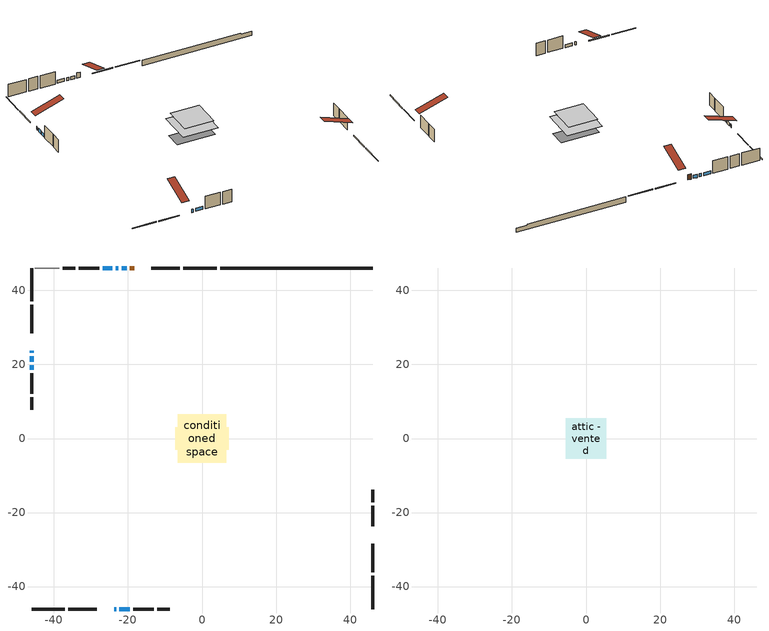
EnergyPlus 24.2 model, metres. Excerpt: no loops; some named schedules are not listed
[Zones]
conditioned space
 floor othersidecoefficients (Floor1 construction): -2.69,-2.69 -2.69,2.69 2.69,2.69 2.69,-2.69 z0.61
 floor adiabatic (AdiabaticFloorConstruction): -6.55,-6.55 -6.55,6.55 6.55,6.55 6.55,-6.55 z3.05
 floor foundation (Slab1 construction): -7.19,-3.09 -7.19,3.09 7.19,3.09 7.19,-3.09 z-1.52
 wall outside (RimJoist1 construction): 3.98,46.06 -5.05,46.06 / -46.06,-46.06 -37.03,-46.06 / -46.06,46.06 -46.06,37.03 / 46.06,-46.06 46.06,-37.03 z0.61:0.91
 wall outside (RimJoist2 construction): -5.98,46.06 -13.69,46.06 / -36.1,-46.06 -28.39,-46.06 / -46.06,36.1 -46.06,28.39 / 46.06,-36.1 46.06,-28.39 z0.61:0.91
 wall outside (AdiabaticWallConstruction 1): -18.34,46.06 -19.46,46.06 z0.61:2.64
 wall outside (AdiabaticWallConstruction): -23.74,-46.06 -23.23,-46.06 / -46.06,23.74 -46.06,23.1 / -46.06,22.18 -46.06,20.75 / -20.39,46.06 -21.71,46.06 / -22.3,-46.06 -19.55,-46.06 / -46.06,19.82 -46.06,18.55 / -22.64,46.06 -23.3,46.06 / -24.23,46.06 -26.77,46.06 z0.61:1.83
 wall outside (Wall1 construction): -27.7,46.06 -33.25,46.06 / -18.62,-46.06 -13.07,-46.06 / -46.06,17.62 -46.06,12.08 / 46.06,-23.74 46.06,-18.19 z0.61:5.49
 wall outside (Wall2 construction): -34.18,46.06 -37.6,46.06 / -12.15,-46.06 -8.72,-46.06 / -46.06,11.15 -46.06,7.73 / 46.06,-17.27 46.06,-13.84 z0.61:5.49
 wall foundation (FoundationWall1 construction): 4.91,46.06,-1.52 4.91,46.06,0.61 41.95,46.06,0.61 41.95,46.06,0.19 46.06,46.06,0.19 46.06,46.06,-1.52
 wall adiabatic (Wall3 construction): -38.53,46.06 -45.13,46.06 z0.61:5.49
 window (WindowConstruction 6): -23.74,-46.06 -23.23,-46.06 z0.61:1.83
 window (WindowConstruction 5): -46.06,23.74 -46.06,23.11 z0.61:1.83
 window (WindowConstruction 7): -46.06,22.18 -46.06,20.75 z0.61:1.83
 window (WindowConstruction): -20.39,46.06 -21.71,46.06 z0.61:1.83
 window (WindowConstruction 1): -22.3,-46.06 -19.55,-46.06 z0.61:1.83
 window (WindowConstruction 2): -46.06,19.82 -46.06,18.55 z0.61:1.83
 window (WindowConstruction 3): -22.64,46.06 -23.3,46.06 z0.61:1.83
 window (WindowConstruction 4): -24.23,46.06 -26.77,46.06 z0.61:1.83
 door (Door): -18.34,46.06 -19.46,46.06 z0.61:2.64
 ceiling adiabatic (AdiabaticFloorConstruction): 6.55,-6.55 6.55,6.55 -6.55,6.55 -6.55,-6.55 z3.05
attic - vented
 floor to conditioned space (Floor2 construction Reversed): -5.43,-5.43 -5.43,5.43 5.43,5.43 5.43,-5.43 z5.49
 roof outside (Roof1 construction): -17.41,46.06,5.49 -17.41,35.48,9.01 -14.62,35.48,9.01 -14.62,46.06,5.49; -24.67,-46.06,5.49 -24.67,-35.48,9.01 -27.46,-35.48,9.01 -27.46,-46.06,5.49; -46.06,24.67,5.49 -35.48,24.67,9.01 -35.48,27.46,9.01 -46.06,27.46,5.49; 46.06,-24.67,5.49 35.48,-24.67,9.01 35.48,-27.46,9.01 46.06,-27.46,5.49
[Building]
Building 1: Terrain=Suburbs
[Site:Location]
Toronto City Centre_ON: Latitude {deg}=43.63; Longitude {deg}=-79.39; Time Zone {hr}=-5; Elevation {m}=77; Keep Site Location Information=Yes
[Site:GroundTemperature:Shallow]
5.01852, 3.26908, 3.12898, 3.95918, 7.29196, 10.6092, 13.4851, 15.3069, 15.4617, 13.9799, 11.1774, 7.9619
[Site:WaterMainsTemperature]
Calculation Method=Schedule; Temperature Schedule=mains temperature schedule
[Material] Roughness=Rough; Thermal Absorptance=0.9
Name | Thickness {m} | Conductivity {W/m-K} | Density {kg/m3} | Specific Heat {J/kg-K} | Solar Absorptance | Visible Absorptance
asphalt or fiberglass shingles | 0.00635 | 0.162714 | 1121.4 | 1465.45 | 0.4 | 0.4
ceiling loosefill ins | 0.0846667 | 0.0480833 | 16.02 | 1046.75 | 0.7 | 0.7
ceiling stud and cavity | 0.1397 | 0.0880546 | 65.682 | 1177.47 | 0.7 | 0.7
concrete 4.0 in. | 0.1016 | 1.803125 | 2242.8 | 837.4 | 0.7 | 0.7
concrete 8.0 in. | 0.2032 | 1.803125 | 2242.8 | 837.4 | 0.7 | 0.7
door material | 0.04445 | 0.053851 | 512.64 | 1214.23 | 0.7 | 0.7
exterior vertical ins | 0.0457286 | 0.029427 | 32.04 | 1214.23 | 0.7 | 0.7
floor covering | 0.0127 | 0.0433444 | 54.468 | 1339.84 | 0.6 | 0.6
floor rigid ins | 0.051816 | 0.029427 | 32.04 | 1214.23 | 0.7 | 0.7
floor rigid ins 1; wall rigid ins | 0.512978 | 0.029427 | 32.04 | 1214.23 | 0.7 | 0.7
floor stud and cavity | 0.1397 | 0.529281 | 92.3553 | 1139.71 | 0.7 | 0.7
floor stud and cavity 1 | 0.1397 | 1.75129 | 37.0049 | 1207.88 | 0.7 | 0.7
furniture material conditioned space 1 | 0.1524 | 0.115458 | 640.8 | 1214.23 | 0.6 | 0.6
gypsum board | 0.0127 | 0.160291 | 801 | 837.4 | 0.6 | 0.6
gypsum board 1 | 0.0127 | 0.160291 | 801 | 837.4 | 0.7 | 0.7
osb sheathing 0.5 in. | 0.0127 | 0.115458 | 512.64 | 1214.23 | 0.7 | 0.7
osb sheathing 0.5 in. 1 | 0.0127 | 0.115458 | 512.64 | 1214.23 | 0.4 | 0.4
osb sheathing 0.75 in. | 0.01905 | 0.115458 | 512.64 | 1214.23 | 0.7 | 0.7
osb sheathing 2.0 in. | 0.0508 | 0.115458 | 512.64 | 1214.23 | 0.7 | 0.7
rim joist stud and cavity | 0.0508 | 0.0451784 | 125.044 | 1163.47 | 0.6 | 0.6
rim joist stud and cavity 1 | 0.0508 | 0.029095 | 125.044 | 1163.47 | 0.6 | 0.6
wall stud and cavity | 0.1397 | 0.080875 | 139.0536 | 1170.24 | 0.7 | 0.7
wall stud and cavity 1 | 0.1397 | 0.0815399 | 139.0536 | 1170.24 | 0.7 | 0.7
wall stud and cavity 2 | 0.1397 | 0.0739031 | 139.0536 | 1170.24 | 0.7 | 0.7
wall stud and cavity 3 | 0.0889 | 0.380278 | 52.3479 | 1209.89 | 0.7 | 0.7
wall stud and cavity 4 | 0.0889 | 0.391764 | 83.0341 | 1211.67 | 0.7 | 0.7
wood siding | 0.0254 | 0.102417 | 544.68 | 1172.36 | 0.4 | 0.4
wood siding 1; wood siding 2; wood siding 3 | 0.0254 | 0.102417 | 544.68 | 1172.36 | 0.7 | 0.7
[WindowMaterial:SimpleGlazingSystem]
Name | U-Factor {W/m2-K} | Solar Heat Gain Coefficient
WindowMaterial | 3.2745 | 0.5
WindowMaterial 1 | 3.27961 | 0.65
WindowMaterial 2 | 3.27848 | 0.5
WindowMaterial 3 | 3.28927 | 0.62
WindowMaterial 4 | 7.5296 | 0.54
WindowMaterial 5 | 3.26996 | 0.47
[Construction]
AdiabaticFloorConstruction: floor stud and cavity 1, floor rigid ins 1, osb sheathing 0.75 in., floor covering
AdiabaticWallConstruction: wood siding 2, wall rigid ins, wall stud and cavity 3, gypsum board
AdiabaticWallConstruction 1: wood siding 3, wall rigid ins, wall stud and cavity 3, gypsum board
Door: door material
Floor1 construction: floor stud and cavity, floor rigid ins, osb sheathing 0.75 in., floor covering
Floor2 construction Reversed: gypsum board, ceiling stud and cavity, ceiling loosefill ins
FoundationWall1 construction: concrete 8.0 in., gypsum board 1
furniture construction conditioned space 1: furniture material conditioned space 1
PartitionWallConstruction: gypsum board, wall stud and cavity 4, gypsum board
RimJoist1 construction: wood siding 1, osb sheathing 2.0 in., rim joist stud and cavity
RimJoist2 construction: wood siding 1, osb sheathing 2.0 in., rim joist stud and cavity 1
Roof1 construction: asphalt or fiberglass shingles
Slab1 construction: concrete 4.0 in.
Wall1 construction: wood siding, osb sheathing 0.5 in., wall stud and cavity, gypsum board
Wall2 construction: wood siding, osb sheathing 0.5 in., wall stud and cavity 1, gypsum board
Wall3 construction: osb sheathing 0.5 in. 1, wall stud and cavity 2, gypsum board
WindowConstruction; WindowConstruction 3: WindowMaterial
WindowConstruction 1: WindowMaterial 1
WindowConstruction 2; WindowConstruction 5: WindowMaterial 2
WindowConstruction 4: WindowMaterial 3
WindowConstruction 6: WindowMaterial 4
WindowConstruction 7: WindowMaterial 5
[Zone] Multiplier=1; Part of Total Floor Area=Yes
Name | Volume {m3}
attic - vented | 67.5486
conditioned space | 658.3
[Space]
Name | Zone | Volume {m3}
attic - vented 1 | attic - vented | 67.5486
conditioned space 1 | conditioned space | 658.3
[ZoneInfiltration:EffectiveLeakageArea]
infil attic - vented 1: Zone or Space=attic - vented 1; Schedule=Always On Discrete; Effective Air Leakage Area {cm2}=4968; Stack Coefficient=0.000245237; Wind Coefficient=1.05807e-05
[ZoneMixing]
whole house fan mix: Zone or Space=attic - vented; Schedule=Always On Continuous; Design Flow Rate Calculation Method=Flow/Zone; Design Flow Rate {m3/s}=0; Source Zone or Space=conditioned space
[SurfaceProperty:OtherSideCoefficients]
other non-freezing space: Combined Convective/Radiative Film Coefficient {W/m2-K}=8.35; Constant Temperature Coefficient=1; External Dry-Bulb Temperature Coefficient=0; Ground Temperature Coefficient=0; Wind Speed Coefficient=0; Zone Air Temperature Coefficient=0; Constant Temperature Schedule=other non-freezing space; Previous Other Side Temperature Coefficient=0
[SurfaceProperty:ExposedFoundationPerimeter]
Slab1: Exposed Perimeter Calculation Method=TotalExposedPerimeter; Total Exposed Perimeter {m}=41.148
[InternalMass] Zone or ZoneList=conditioned space; Space or SpaceList=conditioned space 1
Name | Construction | Surface Area {m2}
furniture mass conditioned space 1 | furniture construction conditioned space 1 | 115.756
partition wall mass | PartitionWallConstruction | 289.39
[Lights]
interior lighting: Zone or ZoneList or Space or SpaceList=conditioned space 1; Schedule=interior lighting schedule; Design Level Calculation Method=LightingLevel; Lighting Level {W}=343.2; Return Air Fraction=0; Fraction Radiant=0.6; Fraction Visible=0.2; Fraction Replaceable=1
[People]
occupants: Zone or ZoneList or Space or SpaceList=conditioned space 1; Number of People Schedule=occupants schedule; Number of People Calculation Method=People; Number of People=3; Fraction Radiant=0.314171; Sensible Heat Fraction=0.56303; Activity Level Schedule=occupants activity schedule; Carbon Dioxide Generation Rate {m3/s-W}=0; Enable ASHRAE 55 Comfort Warnings=No; Mean Radiant Temperature Calculation Type=EnclosureAveraged
[ElectricEquipment] Zone or ZoneList or Space or SpaceList=conditioned space 1; Design Level Calculation Method=EquipmentLevel
Name | Schedule | Design Level {W} | Fraction Latent | Fraction Radiant | Fraction Lost
clothes dryer | clothes dryer schedule | 140.772 | 0.015 | 0.081 | 0.85
clothes washer | clothes washer schedule | 32.1985 | 0.03 | 0.162 | 0.7
cooking range | cooking range schedule | 208.969 | 0.08 | 0.432 | 0.2
dishwasher | dishwasher schedule | 66.8632 | 0.3 | 0.18 | 0.4
fridge | fridge schedule | 72.9452 | 0 | 0.6 | 0
mech vent bath fan 0 | mech vent bath fan 0 schedule | 50.2 | 0 | 0 | 1
mech vent house fan | mech vent house fan schedule | 0 | 0 | 0 | 1
mech vent house fan cfis | mech vent house fan cfis schedule | 0 | 0 | 0 | 0
mech vent range fan 0 | mech vent range fan 0 schedule | 57 | 0 | 0 | 1
misc plug loads | misc plug loads schedule | 494.7 | 0.045 | 0.513 | 0.1
whole house fan | Always On Discrete | 0 | 0 | 0 | 1
[OtherEquipment] Zone or ZoneList or Space or SpaceList=conditioned space 1; Design Level Calculation Method=EquipmentLevel
Name | Fuel Type | Schedule | Design Level {W} | Fraction Latent | Fraction Radiant | Fraction Lost
clothes dryer 1 | Electricity | clothes dryer schedule | 0 | 0.015 | 0.081 | 0.85
cooking range 1 | Electricity | cooking range schedule | 0 | 0.08 | 0.432 | 0.2
general water use latent | None | general water use schedule | 59.3978 | 1 | 0 | 0
general water use sensible | None | general water use schedule | -58.539 | 0 | 0.6 | 0
mech vent house fan latent load | None | Always On Discrete | 0 | 1 | 0 | 0
mech vent house fan sensible load | None | Always On Discrete | 0 | 0 | 0 | 0
water heater energy adjustment1 | NaturalGas | Always On Discrete | 0.01 | 0 | 0 | 1
[ZoneInfiltration:DesignFlowRate] Zone or ZoneList or Space or SpaceList=conditioned space 1; Schedule=Always On Discrete; Design Flow Rate Calculation Method=Flow/Zone; Design Flow Rate {m3/s}=0
infil flow; natural vent flow; whole house fan flow
[AvailabilityManager:Scheduled]
central ac and furnace airloop Availability Manager: Schedule=Always On Discrete
[Foundation:Kiva]
Foundation Kiva 1: Initial Indoor Air Temperature {C}=18; Wall Height Above Grade {m}=0.609996; Wall Depth Below Slab {m}=0.2032; Custom Block Material Name 1=exterior vertical ins; Custom Block Depth 1 {m}=2.13; Custom Block X Position 1 {m}=0.2159; Custom Block Z Position 1 {m}=0
[Foundation:Kiva:Settings]
Soil Conductivity {W/m-K}=0.849921; Soil Density {kg/m3}=1842.3; Soil Specific Heat {J/kg-K}=418.7; Ground Solar Absorptivity=0.9; Ground Thermal Absorptivity=0.9; Ground Surface Roughness {m}=0.03; Far-Field Width {m}=40; Deep-Ground Boundary Condition=ZeroFlux; Deep-Ground Depth {m}=40; Minimum Cell Dimension {m}=0.2; Maximum Cell Growth Coefficient=3; Simulation Timestep=Timestep
[Exterior:Lights]
exterior lighting: Schedule=exterior lighting schedule; Design Level {W}=75.6
[EnergyManagementSystem:GlobalVariable]
central_ac_and_furnace_airloop_Fan_RTF
infil_program_Qfan
infil_program_Qinf
natural_vent_program_Qnv
natural_vent_program_Qwhf
[EnergyManagementSystem:Sensor]
Name | Output:Variable or Output:Meter Index Key | Output:Variable or Output:Meter
airflow_gain | infil flow | Infiltration Sensible Heat Gain Energy
airflow_gain_1 | natural vent flow | Infiltration Sensible Heat Gain Energy
airflow_gain_2 | whole house fan flow | Infiltration Sensible Heat Gain Energy
airflow_loss | infil flow | Infiltration Sensible Heat Loss Energy
airflow_loss_1 | natural vent flow | Infiltration Sensible Heat Loss Energy
airflow_loss_2 | whole house fan flow | Infiltration Sensible Heat Loss Energy
clg_load_cond |  | Cooling:EnergyTransfer:Zone:CONDITIONED SPACE
clg_sp_s; clg_sp_s_1 | cooling setpoint | Schedule Value
clothes_dryer_exhaust_0_sch_s | clothes dryer exhaust 0 schedule | Schedule Value
cool_season | cooling season schedule | Schedule Value
htg_load_cond |  | Heating:EnergyTransfer:Zone:CONDITIONED SPACE
htg_sp_s; htg_sp_s_1 | heating setpoint | Schedule Value
ig_ee_conv | clothes dryer | Electric Equipment Convective Heating Energy
ig_ee_conv_2 | cooking range | Electric Equipment Convective Heating Energy
ig_ee_conv_4 | fridge | Electric Equipment Convective Heating Energy
ig_ee_conv_5 | misc plug loads | Electric Equipment Convective Heating Energy
ig_ee_conv_6 | whole house fan | Electric Equipment Convective Heating Energy
ig_ee_rad | clothes dryer | Electric Equipment Radiant Heating Energy
ig_ee_rad_2 | cooking range | Electric Equipment Radiant Heating Energy
ig_ee_rad_4 | fridge | Electric Equipment Radiant Heating Energy
ig_ee_rad_5 | misc plug loads | Electric Equipment Radiant Heating Energy
ig_ee_rad_6 | whole house fan | Electric Equipment Radiant Heating Energy
ig_lgt_conv | interior lighting | Lights Convective Heating Energy
ig_lgt_rad | interior lighting | Lights Radiant Heating Energy
ig_lgt_vis | interior lighting | Lights Visible Radiation Heating Energy
ig_oe_conv | clothes dryer 1 | Other Equipment Convective Heating Energy
ig_oe_conv_1 | cooking range 1 | Other Equipment Convective Heating Energy
ig_oe_conv_2 | general water use latent | Other Equipment Convective Heating Energy
ig_oe_conv_3 | general water use sensible | Other Equipment Convective Heating Energy
ig_oe_conv_4 | water heater energy adjustment1 | Other Equipment Convective Heating Energy
ig_oe_rad | clothes dryer 1 | Other Equipment Radiant Heating Energy
ig_oe_rad_1 | cooking range 1 | Other Equipment Radiant Heating Energy
ig_oe_rad_2 | general water use latent | Other Equipment Radiant Heating Energy
ig_oe_rad_3 | general water use sensible | Other Equipment Radiant Heating Energy
ig_oe_rad_4 | water heater energy adjustment1 | Other Equipment Radiant Heating Energy
ig_ppl_conv | occupants | People Convective Heating Energy
ig_ppl_rad | occupants | People Radiant Heating Energy
im_conv | furniture mass conditioned space 1 | Surface Inside Face Convection Heat Gain Energy
im_conv_1 | partition wall mass | Surface Inside Face Convection Heat Gain Energy
im_ig | furniture mass conditioned space 1 | Surface Inside Face Internal Gains Radiation Heat Gain Energy
im_ig_1 | partition wall mass | Surface Inside Face Internal Gains Radiation Heat Gain Energy
im_lgt | furniture mass conditioned space 1 | Surface Inside Face Lights Radiation Heat Gain Energy
im_lgt_1 | partition wall mass | Surface Inside Face Lights Radiation Heat Gain Energy
im_sol | furniture mass conditioned space 1 | Surface Inside Face Solar Radiation Heat Gain Energy
im_sol_1 | partition wall mass | Surface Inside Face Solar Radiation Heat Gain Energy
im_surf | furniture mass conditioned space 1 | Surface Inside Face Net Surface Thermal Radiation Heat Gain Energy
im_surf_1 | partition wall mass | Surface Inside Face Net Surface Thermal Radiation Heat Gain Energy
mech_vent_bath_fan_0_sch_s | mech vent bath fan 0 schedule | Schedule Value
mech_vent_range_fan_0_sch_s | mech vent range fan 0 schedule | Schedule Value
mv_conv | mech vent bath fan 0 | Electric Equipment Convective Heating Energy
mv_conv_1 | mech vent house fan | Electric Equipment Convective Heating Energy
mv_conv_2 | mech vent house fan cfis | Electric Equipment Convective Heating Energy
mv_conv_3 | mech vent range fan 0 | Electric Equipment Convective Heating Energy
mv_conv_4 | mech vent house fan latent load | Other Equipment Convective Heating Energy
mv_conv_5 | mech vent house fan sensible load | Other Equipment Convective Heating Energy
mv_rad | mech vent bath fan 0 | Electric Equipment Radiant Heating Energy
mv_rad_1 | mech vent house fan | Electric Equipment Radiant Heating Energy
mv_rad_2 | mech vent house fan cfis | Electric Equipment Radiant Heating Energy
mv_rad_3 | mech vent range fan 0 | Electric Equipment Radiant Heating Energy
mv_rad_4 | mech vent house fan latent load | Other Equipment Radiant Heating Energy
mv_rad_5 | mech vent house fan sensible load | Other Equipment Radiant Heating Energy
natural_vent_s | natural vent schedule | Schedule Value
oa_temp |  | Site Outdoor Air Drybulb Temperature
out_pb_s |  | Site Outdoor Air Barometric Pressure
out_wt_s |  | Site Outdoor Air Humidity Ratio
site_vw_s |  | Site Wind Speed
ss_back_out | Window1 | Surface Window Shortwave from Zone Back Out Window Heat Transfer Rate
ss_back_out_1 | Window10 | Surface Window Shortwave from Zone Back Out Window Heat Transfer Rate
ss_back_out_2 | Window11 | Surface Window Shortwave from Zone Back Out Window Heat Transfer Rate
ss_back_out_3 | Window3 | Surface Window Shortwave from Zone Back Out Window Heat Transfer Rate
ss_back_out_4 | Window5 | Surface Window Shortwave from Zone Back Out Window Heat Transfer Rate
ss_back_out_5 | Window6 | Surface Window Shortwave from Zone Back Out Window Heat Transfer Rate
ss_back_out_6 | Window8 | Surface Window Shortwave from Zone Back Out Window Heat Transfer Rate
ss_back_out_7 | Window9 | Surface Window Shortwave from Zone Back Out Window Heat Transfer Rate
ss_conv | Door1 | Surface Inside Face Convection Heat Gain Energy
ss_conv_1 | Window1 | Surface Inside Face Convection Heat Gain Energy
ss_conv_2 | Window10 | Surface Inside Face Convection Heat Gain Energy
ss_conv_3 | Window11 | Surface Inside Face Convection Heat Gain Energy
ss_conv_4 | Window3 | Surface Inside Face Convection Heat Gain Energy
ss_conv_5 | Window5 | Surface Inside Face Convection Heat Gain Energy
ss_conv_6 | Window6 | Surface Inside Face Convection Heat Gain Energy
ss_conv_7 | Window8 | Surface Inside Face Convection Heat Gain Energy
ss_conv_8 | Window9 | Surface Inside Face Convection Heat Gain Energy
ss_ig | Door1 | Surface Inside Face Internal Gains Radiation Heat Gain Energy
ss_ig_1 | Window1 | Surface Inside Face Internal Gains Radiation Heat Gain Energy
ss_ig_2 | Window10 | Surface Inside Face Internal Gains Radiation Heat Gain Energy
ss_ig_3 | Window11 | Surface Inside Face Internal Gains Radiation Heat Gain Energy
ss_ig_4 | Window3 | Surface Inside Face Internal Gains Radiation Heat Gain Energy
ss_ig_5 | Window5 | Surface Inside Face Internal Gains Radiation Heat Gain Energy
ss_ig_6 | Window6 | Surface Inside Face Internal Gains Radiation Heat Gain Energy
ss_ig_7 | Window8 | Surface Inside Face Internal Gains Radiation Heat Gain Energy
ss_ig_8 | Window9 | Surface Inside Face Internal Gains Radiation Heat Gain Energy
ss_lgt | Door1 | Surface Inside Face Lights Radiation Heat Gain Energy
ss_sol | Door1 | Surface Inside Face Solar Radiation Heat Gain Energy
ss_surf | Door1 | Surface Inside Face Net Surface Thermal Radiation Heat Gain Energy
ss_surf_1 | Window1 | Surface Inside Face Net Surface Thermal Radiation Heat Gain Energy
ss_surf_2 | Window10 | Surface Inside Face Net Surface Thermal Radiation Heat Gain Energy
ss_surf_3 | Window11 | Surface Inside Face Net Surface Thermal Radiation Heat Gain Energy
ss_surf_4 | Window3 | Surface Inside Face Net Surface Thermal Radiation Heat Gain Energy
ss_surf_5 | Window5 | Surface Inside Face Net Surface Thermal Radiation Heat Gain Energy
ss_surf_6 | Window6 | Surface Inside Face Net Surface Thermal Radiation Heat Gain Energy
ss_surf_7 | Window8 | Surface Inside Face Net Surface Thermal Radiation Heat Gain Energy
ss_surf_8 | Window9 | Surface Inside Face Net Surface Thermal Radiation Heat Gain Energy
ss_trans_in | Window1 | Surface Window Transmitted Solar Radiation Rate
ss_trans_in_1 | Window10 | Surface Window Transmitted Solar Radiation Rate
ss_trans_in_2 | Window11 | Surface Window Transmitted Solar Radiation Rate
ss_trans_in_3 | Window3 | Surface Window Transmitted Solar Radiation Rate
ss_trans_in_4 | Window5 | Surface Window Transmitted Solar Radiation Rate
ss_trans_in_5 | Window6 | Surface Window Transmitted Solar Radiation Rate
ss_trans_in_6 | Window8 | Surface Window Transmitted Solar Radiation Rate
ss_trans_in_7 | Window9 | Surface Window Transmitted Solar Radiation Rate
ss_trans_out | Window1 | Surface Inside Face Initial Transmitted Diffuse Transmitted Out Window Solar Radiation Rate
ss_trans_out_1 | Window10 | Surface Inside Face Initial Transmitted Diffuse Transmitted Out Window Solar Radiation Rate
ss_trans_out_2 | Window11 | Surface Inside Face Initial Transmitted Diffuse Transmitted Out Window Solar Radiation Rate
ss_trans_out_3 | Window3 | Surface Inside Face Initial Transmitted Diffuse Transmitted Out Window Solar Radiation Rate
ss_trans_out_4 | Window5 | Surface Inside Face Initial Transmitted Diffuse Transmitted Out Window Solar Radiation Rate
ss_trans_out_5 | Window6 | Surface Inside Face Initial Transmitted Diffuse Transmitted Out Window Solar Radiation Rate
ss_trans_out_6 | Window8 | Surface Inside Face Initial Transmitted Diffuse Transmitted Out Window Solar Radiation Rate
ss_trans_out_7 | Window9 | Surface Inside Face Initial Transmitted Diffuse Transmitted Out Window Solar Radiation Rate
s_conv | Floor1 | Surface Inside Face Convection Heat Gain Energy
s_conv_1 | Floor2 | Surface Inside Face Convection Heat Gain Energy
s_conv_10 | RimJoist2:180 | Surface Inside Face Convection Heat Gain Energy
s_conv_11 | RimJoist2:270 | Surface Inside Face Convection Heat Gain Energy
s_conv_12 | RimJoist2:90 | Surface Inside Face Convection Heat Gain Energy
s_conv_13 | Slab1 | Surface Inside Face Convection Heat Gain Energy
s_conv_14 | Wall1:0 | Surface Inside Face Convection Heat Gain Energy
s_conv_15 | Wall1:180 | Surface Inside Face Convection Heat Gain Energy
s_conv_16 | Wall1:270 | Surface Inside Face Convection Heat Gain Energy
s_conv_17 | Wall1:90 | Surface Inside Face Convection Heat Gain Energy
s_conv_18 | Wall2:0 | Surface Inside Face Convection Heat Gain Energy
s_conv_19 | Wall2:180 | Surface Inside Face Convection Heat Gain Energy
s_conv_2 | FoundationWall1 | Surface Inside Face Convection Heat Gain Energy
s_conv_20 | Wall2:270 | Surface Inside Face Convection Heat Gain Energy
s_conv_21 | Wall2:90 | Surface Inside Face Convection Heat Gain Energy
s_conv_22 | Wall3 | Surface Inside Face Convection Heat Gain Energy
s_conv_3 | inferred conditioned ceiling | Surface Inside Face Convection Heat Gain Energy
s_conv_4 | inferred conditioned floor | Surface Inside Face Convection Heat Gain Energy
s_conv_5 | RimJoist1:0 | Surface Inside Face Convection Heat Gain Energy
s_conv_6 | RimJoist1:180 | Surface Inside Face Convection Heat Gain Energy
s_conv_7 | RimJoist1:270 | Surface Inside Face Convection Heat Gain Energy
s_conv_8 | RimJoist1:90 | Surface Inside Face Convection Heat Gain Energy
s_conv_9 | RimJoist2:0 | Surface Inside Face Convection Heat Gain Energy
s_ig | Floor1 | Surface Inside Face Internal Gains Radiation Heat Gain Energy
s_ig_1 | Floor2 | Surface Inside Face Internal Gains Radiation Heat Gain Energy
s_ig_10 | RimJoist2:180 | Surface Inside Face Internal Gains Radiation Heat Gain Energy
s_ig_11 | RimJoist2:270 | Surface Inside Face Internal Gains Radiation Heat Gain Energy
s_ig_12 | RimJoist2:90 | Surface Inside Face Internal Gains Radiation Heat Gain Energy
s_ig_13 | Slab1 | Surface Inside Face Internal Gains Radiation Heat Gain Energy
s_ig_14 | Wall1:0 | Surface Inside Face Internal Gains Radiation Heat Gain Energy
s_ig_15 | Wall1:180 | Surface Inside Face Internal Gains Radiation Heat Gain Energy
s_ig_16 | Wall1:270 | Surface Inside Face Internal Gains Radiation Heat Gain Energy
s_ig_17 | Wall1:90 | Surface Inside Face Internal Gains Radiation Heat Gain Energy
s_ig_18 | Wall2:0 | Surface Inside Face Internal Gains Radiation Heat Gain Energy
s_ig_19 | Wall2:180 | Surface Inside Face Internal Gains Radiation Heat Gain Energy
s_ig_2 | FoundationWall1 | Surface Inside Face Internal Gains Radiation Heat Gain Energy
s_ig_20 | Wall2:270 | Surface Inside Face Internal Gains Radiation Heat Gain Energy
s_ig_21 | Wall2:90 | Surface Inside Face Internal Gains Radiation Heat Gain Energy
s_ig_22 | Wall3 | Surface Inside Face Internal Gains Radiation Heat Gain Energy
s_ig_3 | inferred conditioned ceiling | Surface Inside Face Internal Gains Radiation Heat Gain Energy
s_ig_4 | inferred conditioned floor | Surface Inside Face Internal Gains Radiation Heat Gain Energy
s_ig_5 | RimJoist1:0 | Surface Inside Face Internal Gains Radiation Heat Gain Energy
s_ig_6 | RimJoist1:180 | Surface Inside Face Internal Gains Radiation Heat Gain Energy
